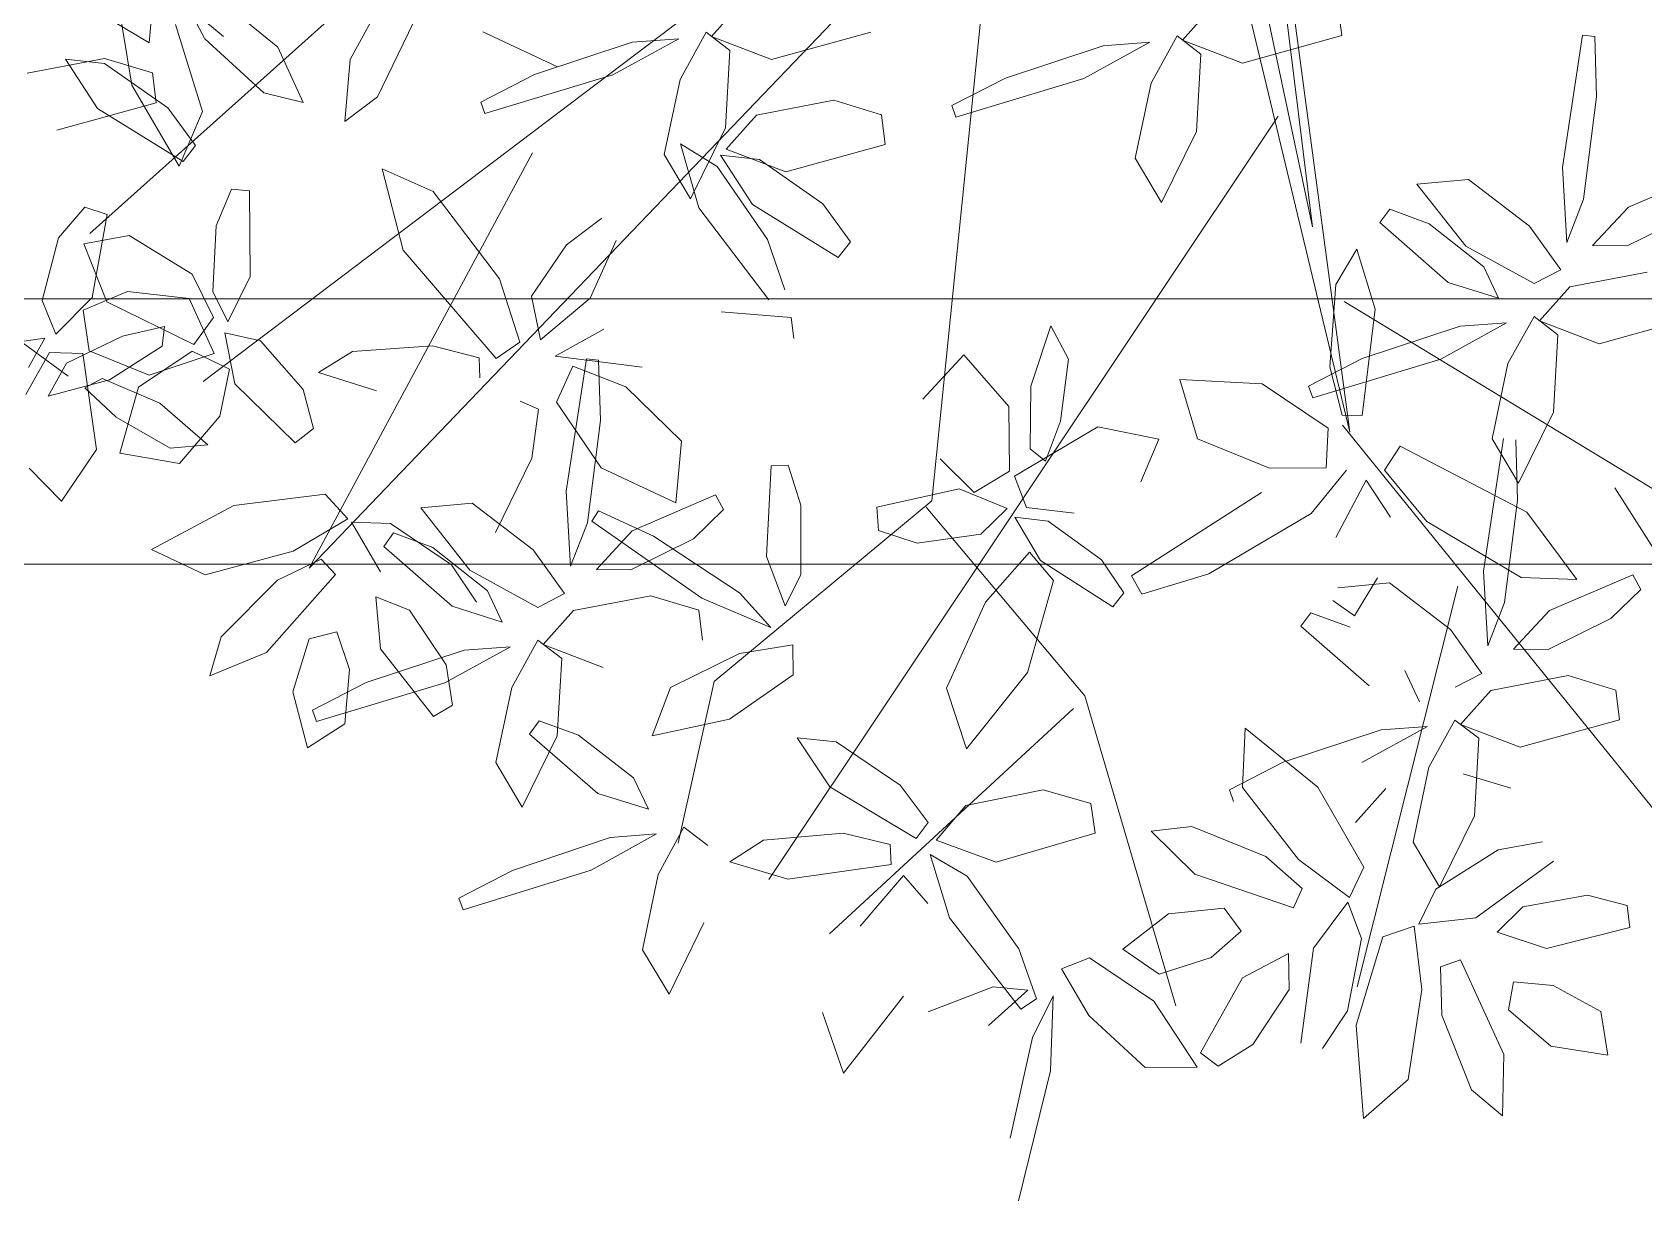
# Model space of a CAD drawing. Header units: millimetres. Extents: x 4980 to 19099, y 3891 to 5773.
# Drawn here: x 5720.28 to 5750.65, y 4158.08 to 4180.11 of the extents above; entities that cross this region are included whole.
import ezdxf

# ---------------------------------------------------------------- set-up
doc = ezdxf.new("R2010")
doc.units = ezdxf.units.MM
for name, color, linetype, lineweight in [('no3_ahşap gorunus on kalın', 34, 'Continuous', 20), ('no3_ölçü tefriş', 252, 'Continuous', 0), ('PLAN YAZI', 4, 'Continuous', 9)]:
    doc.layers.add(name, color=color, linetype=linetype, lineweight=lineweight)

# ---------------------------------------------------------------- blocks, each defined once
blk = doc.blocks.new('p34')
at = {"color": 44}
for p, q in [((1690.433, -14153.439), (1692.127, -14145.361)), ((1691.38, -14145.568), (1690.433, -14153.439)), ((1689.745, -14157.312), (1691.245, -14145.741)), ((1692.477, -14145.759), (1689.745, -14157.312)), ((1672.948, -14146.882), (1669.312, -14149.94)), ((1696.426, -14147.139), (1697.633, -14158.576)), ((1709.373, -14159.799), (1697.468, -14147.471)), ((1706.751, -14147.489), (1713.483, -14153.476)), ((1701.586, -14148.938), (1711.355, -14156.272)), ((1691.075, -14151.353), (1700.732, -14165.701)), ((1678.77, -14151.506), (1672.265, -14156.333)), ((1705.13, -14151.986), (1709.373, -14159.799)), ((1689.842, -14154.849), (1677.356, -14162.512)), ((1689.888, -14157.183), (1682.828, -14165.969)), ((1684.757, -14158.385), (1680.613, -14164.956)), ((1697.741, -14158.695), (1694.76, -14162.265)), ((1697.633, -14158.576), (1701.75, -14161.968)), ((1687.725, -14160.227), (1689.649, -14167.77)), ((1701.75, -14161.968), (1702.441, -14165.013)), ((1694.76, -14162.265), (1693.074, -14168.117)), ((1694.975, -14162.502), (1699.595, -14166.733))]:
    blk.add_line(p, q, dxfattribs=at)
at = {"color": 60}
for p, q in [((1708.563, -14150.21), (1707.578, -14148.44)), ((1701.173, -14149.17), (1701.746, -14149.809)), ((1707.365, -14149.519), (1708.05, -14150.916)), ((1685.102, -14149.872), (1685.071, -14151.009)), ((1700.622, -14150.244), (1698.747, -14149.736)), ((1701.746, -14149.809), (1700.622, -14150.244)), ((1701.849, -14149.726), (1701.401, -14150.072)), ((1702.344, -14150.614), (1701.849, -14149.726)), ((1703.241, -14149.906), (1702.367, -14149.846)), ((1702.367, -14149.846), (1703.608, -14150.522)), ((1705.089, -14150.509), (1703.241, -14149.906)), ((1706.058, -14149.704), (1704.654, -14150.367)), ((1696.213, -14150.612), (1694.364, -14150.01)), ((1701.401, -14150.072), (1701.49, -14151.532)), ((1708.668, -14151.382), (1708.563, -14150.21)), ((1703.608, -14150.522), (1706.027, -14151.243)), ((1706.103, -14151.026), (1705.089, -14150.509)), ((1711.999, -14151.109), (1713.193, -14150.27)), ((1693.773, -14152.131), (1693.468, -14150.717)), ((1694.731, -14150.625), (1697.15, -14151.347)), ((1697.226, -14151.129), (1696.213, -14150.612)), ((1702.65, -14152.027), (1702.344, -14150.614)), ((1685.071, -14151.009), (1685.323, -14152.938)), ((1697.15, -14151.347), (1697.226, -14151.129)), ((1698.549, -14151.294), (1699.447, -14151.018)), ((1699.447, -14151.018), (1700.908, -14151.29)), ((1706.027, -14151.243), (1706.103, -14151.026)), ((1708.05, -14150.916), (1708.668, -14151.382)), ((1711.483, -14151.825), (1711.999, -14151.109)), ((1713.326, -14151.119), (1711.713, -14152.124)), ((1698.481, -14151.856), (1698.549, -14151.294)), ((1700.908, -14151.29), (1701.48, -14151.929)), ((1692.613, -14151.636), (1693.277, -14152.972)), ((1701.49, -14151.532), (1702.154, -14152.868)), ((1700.356, -14152.364), (1698.481, -14151.856)), ((1701.48, -14151.929), (1700.356, -14152.364)), ((1700.856, -14152.131), (1701.588, -14152.043)), ((1701.588, -14152.043), (1700.989, -14152.98)), ((1701.653, -14152.255), (1702.343, -14151.83)), ((1702.343, -14151.83), (1702.001, -14153.036)), ((1702.154, -14152.868), (1702.65, -14152.027)), ((1711.713, -14152.124), (1711.483, -14151.825)), ((1685.644, -14153.753), (1685.72, -14152.341)), ((1693.277, -14152.972), (1693.773, -14152.131)), ((1699.662, -14152.97), (1700.856, -14152.131)), ((1700.706, -14153.639), (1701.653, -14152.255)), ((1707.009, -14152.71), (1707.967, -14152.279)), ((1707.967, -14152.279), (1707.576, -14153.809)), ((1687.491, -14152.558), (1686.347, -14153.442)), ((1710.471, -14152.678), (1710.805, -14152.645)), ((1710.805, -14152.645), (1711.1, -14153.338)), ((1685.323, -14152.938), (1685.644, -14153.753)), ((1699.147, -14153.686), (1699.662, -14152.97)), ((1705.762, -14154.36), (1707.009, -14152.71)), ((1710.462, -14154.295), (1710.471, -14152.678)), ((1700.989, -14152.98), (1699.377, -14153.985)), ((1702.001, -14153.036), (1700.689, -14154.778)), ((1704.496, -14153.723), (1703.829, -14153.224)), ((1686.347, -14153.442), (1685.759, -14154.271)), ((1688.239, -14153.392), (1687.21, -14154.21)), ((1711.1, -14153.338), (1711.165, -14154.578)), ((1711.557, -14154.246), (1712.737, -14153.513)), ((1712.737, -14153.513), (1713.595, -14153.665)), ((1684.506, -14153.823), (1685.158, -14153.817)), ((1686.263, -14154.527), (1687.544, -14153.818)), ((1689.603, -14153.868), (1689.263, -14154.995)), ((1690.003, -14154.531), (1689.603, -14153.868)), ((1699.377, -14153.985), (1699.147, -14153.686)), ((1700.388, -14154.588), (1700.706, -14153.639)), ((1703.559, -14153.648), (1704.058, -14154.729)), ((1705.16, -14154.691), (1704.496, -14153.723)), ((1707.576, -14153.809), (1705.834, -14155.863)), ((1713.595, -14153.665), (1713.165, -14154.761)), ((1684.131, -14154.32), (1685.592, -14154.592)), ((1685.759, -14154.271), (1686.263, -14154.527)), ((1687.21, -14154.21), (1686.935, -14154.801)), ((1705.385, -14155.554), (1705.762, -14154.36)), ((1710.884, -14155.147), (1710.462, -14154.295)), ((1711.159, -14155.063), (1711.557, -14154.246)), ((1685.592, -14154.592), (1686.164, -14155.231)), ((1686.935, -14154.801), (1687.882, -14154.499)), ((1690.117, -14156.083), (1690.003, -14154.531)), ((1704.058, -14154.729), (1704.995, -14155.51)), ((1704.995, -14155.51), (1705.16, -14154.691)), ((1711.165, -14154.578), (1710.884, -14155.147)), ((1713.165, -14154.761), (1711.531, -14155.571)), ((1689.263, -14154.995), (1689.516, -14157.004)), ((1700.267, -14155.113), (1701.586, -14154.995)), ((1711.531, -14155.571), (1711.159, -14155.063)), ((1685.04, -14155.666), (1683.165, -14155.157)), ((1686.164, -14155.231), (1685.04, -14155.666)), ((1686.267, -14155.148), (1685.819, -14155.493)), ((1686.762, -14156.035), (1686.267, -14155.148)), ((1687.659, -14155.328), (1686.785, -14155.267)), ((1686.785, -14155.267), (1688.026, -14155.943)), ((1689.508, -14155.93), (1687.659, -14155.328)), ((1695.376, -14155.289), (1695.046, -14155.92)), ((1695.755, -14156.423), (1695.376, -14155.289)), ((1700.222, -14155.509), (1700.267, -14155.113)), ((1703.801, -14155.317), (1704.721, -14155.824)), ((1710.27, -14155.508), (1710.941, -14155.357)), ((1710.941, -14155.357), (1710.761, -14156.317)), ((1712.873, -14155.409), (1712.082, -14155.234)), ((1712.082, -14155.234), (1712.124, -14155.604)), ((1685.819, -14155.493), (1685.908, -14156.954)), ((1705.834, -14155.863), (1705.385, -14155.554)), ((1706.152, -14155.845), (1707.032, -14155.615)), ((1707.032, -14155.615), (1708.537, -14155.719)), ((1709.472, -14156.428), (1710.27, -14155.508)), ((1710.859, -14156.043), (1711.558, -14155.7)), ((1711.558, -14155.7), (1712.573, -14156.374)), ((1712.124, -14155.604), (1713.123, -14156.235)), ((1713.932, -14155.916), (1712.873, -14155.409)), ((1688.026, -14155.943), (1690.445, -14156.665)), ((1690.521, -14156.447), (1689.508, -14155.93)), ((1695.046, -14155.92), (1695.201, -14157.083)), ((1696.172, -14156.807), (1697.016, -14155.828)), ((1697.016, -14155.828), (1697.795, -14156.658)), ((1704.721, -14155.824), (1703.082, -14156.036)), ((1703.393, -14156.407), (1704.385, -14156.011)), ((1703.903, -14155.9), (1703.872, -14157.037)), ((1704.132, -14155.875), (1703.903, -14155.9)), ((1704.521, -14158.369), (1704.132, -14155.875)), ((1704.385, -14156.011), (1704.7, -14156.687)), ((1706.142, -14156.222), (1706.152, -14155.845)), ((1708.537, -14155.719), (1709.181, -14156.114)), ((1714.279, -14156.537), (1713.932, -14155.916)), ((1687.068, -14157.449), (1686.762, -14156.035)), ((1689.893, -14156.992), (1690.117, -14156.083)), ((1691.398, -14156.399), (1692.948, -14156.309)), ((1692.948, -14156.309), (1692.622, -14157.431)), ((1709.181, -14156.114), (1708.091, -14156.462)), ((1710.761, -14156.317), (1709.629, -14157.435)), ((1711.044, -14156.925), (1710.859, -14156.043)), ((1713.123, -14156.235), (1714.279, -14156.537)), ((1690.158, -14157.24), (1691.398, -14156.399)), ((1690.445, -14156.665), (1690.521, -14156.447)), ((1695.774, -14157.604), (1695.755, -14156.423)), ((1702.343, -14157.431), (1703.393, -14156.407)), ((1709.279, -14157.167), (1709.472, -14156.428)), ((1712.573, -14156.374), (1712.931, -14157.615)), ((1696.163, -14158.025), (1696.172, -14156.807)), ((1704.7, -14156.687), (1703.863, -14157.931)), ((1705.383, -14156.666), (1705.038, -14156.818)), ((1705.038, -14156.818), (1705.17, -14157.745)), ((1711.811, -14157.814), (1711.044, -14156.925)), ((1685.908, -14156.954), (1686.572, -14158.29)), ((1689.516, -14157.004), (1689.893, -14156.992)), ((1693.346, -14157.432), (1694.498, -14157.193)), ((1694.498, -14157.193), (1696.07, -14158.119)), ((1695.201, -14157.083), (1695.486, -14157.841)), ((1703.872, -14157.037), (1704.123, -14158.966)), ((1709.629, -14157.435), (1709.279, -14157.167)), ((1686.572, -14158.29), (1687.068, -14157.449)), ((1686.622, -14157.475), (1686.591, -14158.612)), ((1687.24, -14159.943), (1686.851, -14157.449)), ((1690.197, -14157.986), (1690.158, -14157.24)), ((1692.622, -14157.431), (1691.265, -14157.988)), ((1693.688, -14158.233), (1693.346, -14157.432)), ((1702.459, -14158.593), (1702.343, -14157.431)), ((1686.415, -14158.836), (1688.797, -14157.582)), ((1688.797, -14157.582), (1689.099, -14158.036)), ((1695.486, -14157.841), (1695.774, -14157.604)), ((1697.47, -14157.786), (1696.832, -14158.423)), ((1705.17, -14157.745), (1705.855, -14159.142)), ((1712.931, -14157.615), (1711.811, -14157.814)), ((1689.099, -14158.036), (1688.303, -14159.003)), ((1690.48, -14158.847), (1689.815, -14158.033)), ((1691.265, -14157.988), (1690.197, -14157.986)), ((1696.07, -14158.119), (1695.848, -14158.708)), ((1696.832, -14158.423), (1696.163, -14158.025)), ((1700.339, -14157.894), (1700.101, -14158.647)), ((1700.654, -14157.905), (1700.339, -14157.894)), ((1700.751, -14159.613), (1700.654, -14157.905)), ((1703.863, -14157.931), (1702.459, -14158.593)), ((1689.444, -14158.223), (1688.986, -14158.921)), ((1690.022, -14159.297), (1689.444, -14158.223)), ((1696.213, -14158.729), (1697.115, -14158.356)), ((1697.115, -14158.356), (1698.671, -14158.692)), ((1704.445, -14159.781), (1704.521, -14158.369)), ((1708.64, -14158.871), (1709.062, -14158.404)), ((1709.062, -14158.404), (1710.786, -14158.609)), ((1686.591, -14158.612), (1686.843, -14160.54)), ((1691.416, -14158.448), (1693.872, -14160.006)), ((1695.848, -14158.708), (1694.947, -14158.821)), ((1696.707, -14159.208), (1696.213, -14158.729)), ((1698.671, -14158.692), (1698.638, -14159.132)), ((1700.101, -14158.647), (1700.109, -14159.962)), ((1701.706, -14158.45), (1701.556, -14158.727)), ((1701.556, -14158.727), (1702.126, -14159.275)), ((1703.279, -14159.121), (1701.706, -14158.45)), ((1703.914, -14158.742), (1702.881, -14159.219)), ((1704.038, -14158.935), (1703.914, -14158.742)), ((1706.292, -14158.586), (1705.148, -14159.47)), ((1707.265, -14158.672), (1706.292, -14158.586)), ((1706.344, -14159.846), (1707.265, -14158.672)), ((1710.786, -14158.609), (1712.345, -14159.435)), ((1685.481, -14160.109), (1686.415, -14158.836)), ((1688.303, -14159.003), (1686.531, -14160.067)), ((1692.415, -14159.973), (1690.48, -14158.847)), ((1694.436, -14159.7), (1695.438, -14158.968)), ((1695.438, -14158.968), (1696.069, -14158.892)), ((1696.069, -14158.892), (1695.585, -14159.711)), ((1701.976, -14160.392), (1704.038, -14158.935)), ((1704.123, -14158.966), (1704.445, -14159.781)), ((1706.689, -14159.744), (1707.838, -14158.965)), ((1707.838, -14158.965), (1708.571, -14158.937)), ((1708.571, -14158.937), (1708.031, -14159.871)), ((1709.675, -14159.479), (1708.64, -14158.871)), ((1697.913, -14159.374), (1696.707, -14159.208)), ((1698.638, -14159.132), (1697.913, -14159.374)), ((1702.881, -14159.219), (1701.265, -14160.3)), ((1702.126, -14159.275), (1703.307, -14159.852)), ((1703.959, -14159.845), (1703.279, -14159.121)), ((1707.779, -14159.141), (1707.04, -14159.42)), ((1707.965, -14159.395), (1707.779, -14159.141)), ((1695.795, -14159.554), (1695.346, -14160.09)), ((1696.628, -14160.49), (1695.795, -14159.554)), ((1700.404, -14160.543), (1700.751, -14159.613)), ((1705.148, -14159.47), (1704.56, -14160.299)), ((1707.04, -14159.42), (1706.011, -14160.238)), ((1706.683, -14160.527), (1707.965, -14159.395)), ((1708.878, -14159.921), (1709.147, -14159.628)), ((1709.147, -14159.628), (1709.972, -14160.02)), ((1711.336, -14159.918), (1709.675, -14159.479)), ((1712.345, -14159.435), (1711.336, -14159.918)), ((1687.164, -14161.355), (1687.24, -14159.943)), ((1694.017, -14160.326), (1694.436, -14159.7)), ((1695.585, -14159.711), (1694.227, -14160.588)), ((1700.109, -14159.962), (1700.404, -14160.543)), ((1703.307, -14159.852), (1703.959, -14159.845)), ((1705.064, -14160.555), (1706.344, -14159.846)), ((1706.218, -14160.453), (1706.689, -14159.744)), ((1710.186, -14161.387), (1708.878, -14159.921)), ((1684.425, -14160.024), (1684.276, -14160.302)), ((1685.999, -14160.695), (1684.425, -14160.024)), ((1686.531, -14160.067), (1685.481, -14160.109)), ((1689.012, -14160.161), (1687.867, -14161.045)), ((1689.984, -14160.247), (1689.012, -14160.161)), ((1689.24, -14160.066), (1689.673, -14160.779)), ((1693.682, -14160.356), (1692.415, -14159.973)), ((1693.872, -14160.006), (1693.682, -14160.356)), ((1695.346, -14160.09), (1695.84, -14161.824)), ((1706.011, -14160.238), (1705.736, -14160.829)), ((1709.972, -14160.02), (1711.038, -14161.087)), ((1684.276, -14160.302), (1684.845, -14160.849)), ((1686.843, -14160.54), (1687.164, -14161.355)), ((1689.673, -14160.779), (1690.081, -14160.486)), ((1694.227, -14160.588), (1694.017, -14160.326)), ((1697.372, -14162.109), (1696.628, -14160.49)), ((1701.265, -14160.3), (1700.677, -14160.95)), ((1700.677, -14160.95), (1701.976, -14160.392)), ((1702.033, -14160.623), (1702.932, -14160.348)), ((1702.932, -14160.348), (1704.392, -14160.62)), ((1704.56, -14160.299), (1705.064, -14160.555)), ((1705.736, -14160.829), (1706.683, -14160.527)), ((1707.487, -14160.599), (1708.121, -14160.346)), ((1708.121, -14160.346), (1708.034, -14161.325)), ((1684.845, -14160.849), (1686.026, -14161.426)), ((1686.678, -14161.42), (1685.999, -14160.695)), ((1690.499, -14160.715), (1689.759, -14160.994)), ((1690.685, -14160.969), (1690.499, -14160.715)), ((1701.966, -14161.185), (1702.033, -14160.623)), ((1704.392, -14160.62), (1704.965, -14161.259)), ((1706.8, -14161.632), (1707.487, -14160.599)), ((1687.867, -14161.045), (1687.279, -14161.873)), ((1689.402, -14162.101), (1690.685, -14160.969)), ((1705.068, -14161.176), (1704.62, -14161.521)), ((1705.563, -14162.063), (1705.068, -14161.176)), ((1708.62, -14161.715), (1708.855, -14161.002)), ((1708.855, -14161.002), (1709.379, -14161.129)), ((1709.379, -14161.129), (1709.69, -14162.132)), ((1711.038, -14161.087), (1711.252, -14161.823)), ((1686.026, -14161.426), (1686.678, -14161.42)), ((1700.264, -14161.283), (1700.259, -14161.848)), ((1701.267, -14161.442), (1700.264, -14161.283)), ((1702.568, -14162.075), (1701.267, -14161.442)), ((1704.965, -14161.259), (1703.841, -14161.694)), ((1706.46, -14161.356), (1705.586, -14161.295)), ((1705.586, -14161.295), (1706.827, -14161.971)), ((1708.308, -14161.958), (1706.46, -14161.356)), ((1708.034, -14161.325), (1707.042, -14162.606)), ((1711.252, -14161.823), (1710.186, -14161.387)), ((1704.62, -14161.521), (1704.709, -14162.982)), ((1706.681, -14162.394), (1706.8, -14161.632)), ((1708.711, -14162.738), (1708.62, -14161.715)), ((1684.753, -14162.197), (1685.652, -14161.922)), ((1685.652, -14161.922), (1687.112, -14162.194)), ((1687.279, -14161.873), (1687.784, -14162.129)), ((1688.731, -14161.812), (1688.456, -14162.403)), ((1695.84, -14161.824), (1696.996, -14163.254)), ((1700.259, -14161.848), (1701.462, -14162.681)), ((1702.922, -14162.985), (1702.568, -14162.075)), ((1705.869, -14163.477), (1705.563, -14162.063)), ((1706.827, -14161.971), (1709.246, -14162.693)), ((1709.322, -14162.475), (1708.308, -14161.958)), ((1684.685, -14162.76), (1684.753, -14162.197)), ((1687.112, -14162.194), (1687.684, -14162.833)), ((1696.996, -14163.254), (1697.372, -14162.109)), ((1709.69, -14162.132), (1709.416, -14163.187)), ((1701.462, -14162.681), (1702.922, -14162.985)), ((1705.05, -14162.692), (1704.309, -14162.966)), ((1705.235, -14162.947), (1705.05, -14162.692)), ((1707.042, -14162.606), (1706.681, -14162.394)), ((1709.246, -14162.693), (1709.322, -14162.475)), ((1686.56, -14163.268), (1684.685, -14162.76)), ((1687.684, -14162.833), (1686.56, -14163.268)), ((1687.788, -14162.75), (1687.34, -14163.096)), ((1688.283, -14163.638), (1687.788, -14162.75)), ((1689.179, -14162.93), (1688.305, -14162.87)), ((1688.305, -14162.87), (1689.546, -14163.546)), ((1691.028, -14163.533), (1689.179, -14162.93)), ((1690.376, -14164.008), (1691.742, -14162.89)), ((1691.742, -14162.89), (1691.796, -14164.007)), ((1704.309, -14162.966), (1703.277, -14163.779)), ((1703.946, -14164.072), (1705.235, -14162.947)), ((1704.709, -14162.982), (1705.373, -14164.318)), ((1709.416, -14163.187), (1708.711, -14162.738)), ((1687.34, -14163.096), (1687.428, -14164.556)), ((1698.249, -14163.933), (1699.455, -14163.111)), ((1699.455, -14163.111), (1700.188, -14163.033)), ((1700.188, -14163.033), (1699.577, -14163.962)), ((1692.041, -14164.05), (1691.028, -14163.533)), ((1705.373, -14164.318), (1705.869, -14163.477)), ((1686.738, -14164.038), (1687.637, -14163.763)), ((1688.588, -14165.051), (1688.283, -14163.638)), ((1703.277, -14163.779), (1702.998, -14164.369)), ((1689.097, -14164.035), (1689.669, -14164.674)), ((1689.52, -14165.518), (1690.376, -14164.008)), ((1691.796, -14164.007), (1690.748, -14165.369)), ((1691.966, -14164.267), (1692.041, -14164.05)), ((1694.656, -14164.297), (1695.558, -14164.034)), ((1695.558, -14164.034), (1697.015, -14164.326)), ((1697.724, -14164.642), (1698.249, -14163.933)), ((1699.577, -14163.962), (1697.95, -14164.944)), ((1702.998, -14164.369), (1703.946, -14164.072)), ((1694.581, -14164.858), (1694.656, -14164.297)), ((1697.015, -14164.326), (1697.578, -14164.974)), ((1687.428, -14164.556), (1688.092, -14165.892)), ((1691.362, -14165.305), (1692.758, -14164.734)), ((1693.52, -14164.822), (1692.705, -14165.636)), ((1692.758, -14164.734), (1693.52, -14164.822)), ((1697.95, -14164.944), (1697.724, -14164.642)), ((1702.329, -14164.712), (1701.879, -14165.055)), ((1702.819, -14165.602), (1702.329, -14164.712)), ((1686.147, -14165.053), (1686.986, -14165.199)), ((1688.092, -14165.892), (1688.588, -14165.051)), ((1696.449, -14165.393), (1694.581, -14164.858)), ((1697.578, -14164.974), (1696.449, -14165.393)), ((1698.428, -14165.431), (1698.443, -14165.054)), ((1698.443, -14165.054), (1699.326, -14164.837)), ((1699.326, -14164.837), (1700.829, -14164.961)), ((1700.829, -14164.961), (1701.468, -14165.365)), ((1703.719, -14164.899), (1702.845, -14164.834)), ((1702.845, -14164.834), (1704.083, -14165.517)), ((1705.565, -14165.512), (1703.719, -14164.899)), ((1687.409, -14166.478), (1685.942, -14165.419)), ((1686.986, -14165.199), (1688.161, -14165.937)), ((1690.748, -14165.369), (1689.787, -14166.087)), ((1690.681, -14165.914), (1691.362, -14165.305)), ((1696.993, -14165.657), (1697.689, -14165.242)), ((1697.689, -14165.242), (1697.33, -14166.443)), ((1701.468, -14165.365), (1700.373, -14165.698)), ((1689.787, -14166.087), (1689.52, -14165.518)), ((1692.705, -14165.636), (1690.847, -14166.275)), ((1696.027, -14167.028), (1696.993, -14165.657)), ((1698.192, -14165.641), (1697.735, -14166.171)), ((1699.012, -14166.589), (1698.192, -14165.641)), ((1700.373, -14165.698), (1698.428, -14165.431)), ((1703.117, -14167.017), (1702.819, -14165.602)), ((1704.083, -14165.517), (1706.499, -14166.251)), ((1706.575, -14166.034), (1705.565, -14165.512)), ((1688.161, -14165.937), (1688.482, -14166.597)), ((1690.847, -14166.275), (1690.681, -14165.914)), ((1706.499, -14166.251), (1706.575, -14166.034)), ((1684.508, -14166.675), (1684.556, -14166.258)), ((1684.556, -14166.258), (1685.302, -14166.061)), ((1685.302, -14166.061), (1686.524, -14166.274)), ((1686.524, -14166.274), (1687.011, -14166.752)), ((1689.564, -14166.864), (1689.822, -14166.177)), ((1689.822, -14166.177), (1690.473, -14167.037)), ((1691.835, -14166.715), (1692.155, -14166.281)), ((1692.155, -14166.281), (1693.2, -14166.382)), ((1688.482, -14166.597), (1687.409, -14166.478)), ((1688.43, -14167.825), (1688.57, -14166.633)), ((1688.57, -14166.633), (1689.167, -14166.832)), ((1693.2, -14166.382), (1694.067, -14167.043)), ((1697.33, -14166.443), (1695.994, -14168.167)), ((1701.96, -14166.516), (1702.617, -14167.856)), ((1686.08, -14167.067), (1684.508, -14166.675)), ((1687.011, -14166.752), (1686.08, -14167.067)), ((1689.167, -14166.832), (1689.674, -14168.492)), ((1689.837, -14168.224), (1689.564, -14166.864)), ((1692.402, -14167.207), (1691.835, -14166.715)), ((1690.473, -14167.037), (1690.715, -14168.83)), ((1690.934, -14167.82), (1690.946, -14167.137)), ((1690.946, -14167.137), (1691.815, -14167.596)), ((1693.38, -14167.52), (1692.402, -14167.207)), ((1694.067, -14167.043), (1693.38, -14167.52)), ((1694.697, -14167.203), (1693.486, -14168.025)), ((1695.223, -14167.412), (1694.697, -14167.203)), ((1695.696, -14167.972), (1696.027, -14167.028)), ((1702.617, -14167.856), (1703.117, -14167.017)), ((1686.89, -14169.062), (1687.704, -14167.274)), ((1687.704, -14167.274), (1688.081, -14167.402)), ((1688.081, -14167.402), (1688.055, -14168.315)), ((1694.712, -14168.291), (1695.223, -14167.412)), ((1685.059, -14168.255), (1685.959, -14167.761)), ((1685.959, -14167.761), (1686.706, -14167.688)), ((1686.706, -14167.688), (1686.801, -14168.219)), ((1688.697, -14169.523), (1688.43, -14167.825)), ((1691.62, -14168.853), (1690.934, -14167.82)), ((1691.815, -14167.596), (1692.612, -14169.006)), ((1696.511, -14167.745), (1695.862, -14167.81)), ((1695.862, -14167.81), (1696.605, -14168.47)), ((1697.739, -14168.213), (1696.511, -14167.745)), ((1693.486, -14168.025), (1692.676, -14169.277)), ((1695.778, -14168.701), (1695.384, -14167.918)), ((1695.384, -14167.918), (1695.436, -14169.331)), ((1695.994, -14168.167), (1695.696, -14167.972)), ((1698.205, -14167.912), (1699.341, -14169.358)), ((1684.932, -14169.081), (1685.059, -14168.255)), ((1686.801, -14168.219), (1686.008, -14168.908)), ((1688.055, -14168.315), (1687.507, -14169.721)), ((1690.308, -14168.933), (1689.837, -14168.224)), ((1693.652, -14169.275), (1694.712, -14168.291)), ((1699.341, -14169.358), (1699.733, -14168.218)), ((1689.674, -14168.492), (1689.545, -14170.252)), ((1696.202, -14170.599), (1695.778, -14168.701)), ((1686.008, -14168.908), (1684.932, -14169.081)), ((1686.92, -14170.213), (1686.89, -14169.062)), ((1692.277, -14169.258), (1691.62, -14168.853)), ((1692.612, -14169.006), (1692.277, -14169.258)), ((1692.676, -14169.277), (1693.652, -14169.275)), ((1695.436, -14169.331), (1696.049, -14171.78)), ((1689.545, -14170.252), (1688.697, -14169.523)), ((1687.507, -14169.721), (1686.92, -14170.213))]:
    blk.add_line(p, q, dxfattribs=at)
at = {"color": 62}
for p, q in [((1668.289, -14150.142), (1669.805, -14148.893)), ((1712.346, -14149.882), (1712.252, -14148.813)), ((1670.088, -14149.173), (1669.663, -14149.982)), ((1689.87, -14149.839), (1689.938, -14149.277)), ((1692.297, -14149.274), (1692.869, -14149.913)), ((1713.655, -14149.089), (1712.346, -14149.882)), ((1669.711, -14151.349), (1670.216, -14149.706)), ((1685.331, -14149.847), (1685.102, -14149.872)), ((1685.72, -14152.341), (1685.331, -14149.847)), ((1691.745, -14150.348), (1689.87, -14149.839)), ((1692.869, -14149.913), (1691.745, -14150.348)), ((1692.973, -14149.83), (1692.525, -14150.175)), ((1693.468, -14150.717), (1692.973, -14149.83)), ((1667.812, -14151.191), (1668.289, -14150.142)), ((1669.663, -14149.982), (1668.556, -14151.005)), ((1692.525, -14150.175), (1692.613, -14151.636)), ((1694.364, -14150.01), (1693.49, -14149.949)), ((1693.49, -14149.949), (1694.731, -14150.625)), ((1713.193, -14150.27), (1713.925, -14150.182)), ((1713.925, -14150.182), (1713.326, -14151.119)), ((1670.652, -14150.619), (1671.551, -14150.344)), ((1670.584, -14151.181), (1670.652, -14150.619)), ((1668.556, -14151.005), (1667.812, -14151.191)), ((1671.041, -14150.851), (1670.154, -14152.377)), ((1670.154, -14152.377), (1669.711, -14151.349)), ((1672.459, -14151.69), (1670.584, -14151.181)), ((1684.478, -14153.093), (1682.905, -14152.422)), ((1688.464, -14152.644), (1687.491, -14152.558)), ((1687.544, -14153.818), (1688.464, -14152.644)), ((1671.517, -14153.284), (1671.935, -14153.146)), ((1671.935, -14153.146), (1672.437, -14153.723)), ((1683.325, -14153.247), (1684.506, -14153.823)), ((1685.158, -14153.817), (1684.478, -14153.093)), ((1688.978, -14153.113), (1688.239, -14153.392)), ((1689.164, -14153.367), (1688.978, -14153.113)), ((1671.803, -14154.85), (1671.517, -14153.284)), ((1687.882, -14154.499), (1689.164, -14153.367)), ((1672.437, -14153.723), (1672.747, -14154.9)), ((1669.974, -14154.874), (1671.14, -14154.741)), ((1671.14, -14154.741), (1671.974, -14155.085)), ((1669.507, -14155.911), (1669.974, -14154.874)), ((1672.494, -14155.54), (1671.803, -14154.85)), ((1671.974, -14155.085), (1671.863, -14155.856)), ((1672.747, -14154.9), (1672.494, -14155.54)), ((1673.012, -14156.164), (1672.7, -14155.611)), ((1672.7, -14155.611), (1673.642, -14155.743)), ((1670.734, -14156.315), (1669.507, -14155.911)), ((1671.863, -14155.856), (1670.734, -14156.315)), ((1671.733, -14157.713), (1671.985, -14155.906)), ((1671.985, -14155.906), (1672.615, -14155.885)), ((1672.615, -14155.885), (1673.065, -14156.674)), ((1671.624, -14156.377), (1670.539, -14156.848)), ((1671.362, -14157.106), (1671.953, -14156.552)), ((1671.953, -14156.552), (1671.624, -14156.377)), ((1670.539, -14156.848), (1669.638, -14157.633)), ((1670.347, -14157.695), (1671.362, -14157.106)), ((1669.638, -14157.633), (1670.347, -14157.695)), ((1672.396, -14158.685), (1671.733, -14157.713)), ((1673.005, -14158.062), (1672.396, -14158.685))]:
    blk.add_line(p, q, dxfattribs=at)
at = {"color": 64}
for p, q in [((1671.313, -14149.137), (1671.041, -14150.851)), ((1671.551, -14150.344), (1673.011, -14150.615))]:
    blk.add_line(p, q, dxfattribs=at)

msp = doc.modelspace()

# ---------------------------------------------------------------- linework, layer by layer
at = {"layer": 'no3_ahşap gorunus on kalın', "elevation": -0.527}
msp.add_lwpolyline([(5630.168, 4205.083), (5765.39, 4205.083), (5765.375, 4170.083), (5630.152, 4170.083), (5630.168, 4205.083)], dxfattribs=at)
msp.add_lwpolyline([(5635.166, 4200.081), (5760.388, 4200.085), (5760.377, 4175.085), (5635.155, 4175.081)], close=True, dxfattribs=at)
at = {"layer": 'PLAN YAZI', "color": 154, "elevation": -0.527}
msp.add_lwpolyline([(5630.152, 4170.083), (7657.397, 4170.083)], dxfattribs=at)

# ---------------------------------------------------------------- block references
at = {"layer": 'no3_ölçü tefriş', "xscale": -1, "rotation": 0.2328300535295913}
for p in [(7335.677, 18336.634, -0.527), (7377.314, 18336.634, -0.527)]:
    msp.add_blockref('p34', p, dxfattribs=at)

doc.saveas('drawing.dxf')
